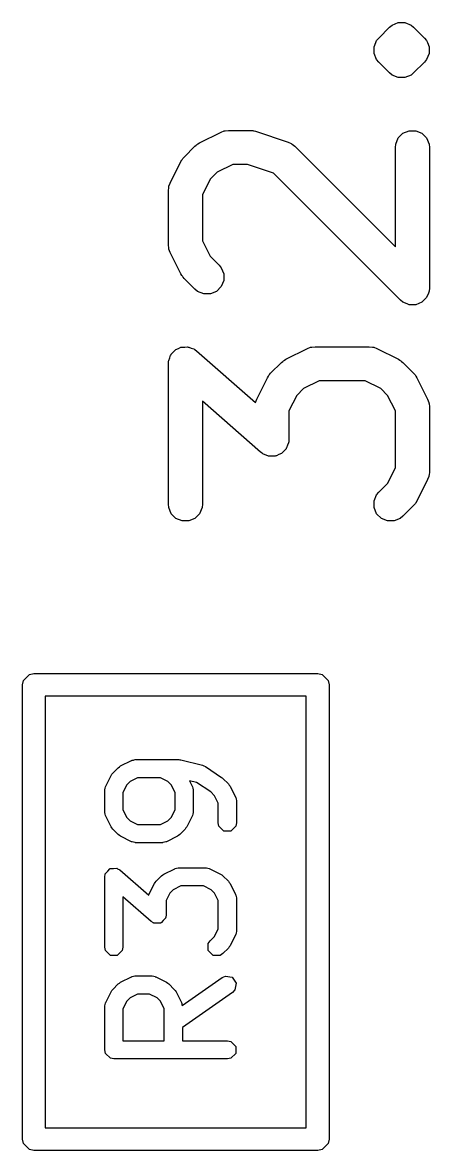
# Model space of a CAD drawing. Extents: x 1.56 to 6.49, y -4.6 to -1.37.
# Drawn here: x 4.6038 to 4.6744, y -2.8406 to -2.645 of the extents above; entities that cross this region are included whole.
import ezdxf

# ---------------------------------------------------------------- set-up
doc = ezdxf.new("R2010")
doc.units = 0
doc.header["$MEASUREMENT"] = 0
doc.layers.add('BLACK', color=7, linetype='CONTINUOUS')

msp = doc.modelspace()

# ---------------------------------------------------------------- linework, layer by layer
at = {"layer": 'BLACK', "linetype": 'CONTINUOUS'}
for p, q in [((4.66749, -2.64583), (4.66793, -2.64546)), ((4.66793, -2.64546), (4.669, -2.64502)), ((4.669, -2.64502), (4.67015, -2.64502)), ((4.67015, -2.64502), (4.67122, -2.64546)), ((4.67122, -2.64546), (4.67122, -2.64546)), ((4.67122, -2.64546), (4.67166, -2.64583)), ((4.66561, -2.64771), (4.66749, -2.64583)), ((4.67166, -2.64583), (4.67354, -2.64771)), ((4.6648, -2.64922), (4.6651, -2.6485)), ((4.6648, -2.65037), (4.6648, -2.64922)), ((4.6651, -2.6485), (4.66524, -2.64815)), ((4.66524, -2.64815), (4.66561, -2.64771)), ((4.66524, -2.64815), (4.66524, -2.64815)), ((4.67354, -2.64771), (4.6739, -2.64815)), ((4.6739, -2.64815), (4.67405, -2.6485)), ((4.67405, -2.6485), (4.67435, -2.64922)), ((4.67435, -2.64922), (4.67435, -2.65037)), ((4.66524, -2.65143), (4.6648, -2.65037)), ((4.67435, -2.65037), (4.6739, -2.65143)), ((4.66561, -2.65188), (4.66524, -2.65143)), ((4.66524, -2.65143), (4.66524, -2.65143)), ((4.66749, -2.65376), (4.66561, -2.65188)), ((4.67354, -2.65188), (4.67166, -2.65376)), ((4.6739, -2.65143), (4.67354, -2.65188)), ((4.66793, -2.65412), (4.66749, -2.65376)), ((4.669, -2.65456), (4.66793, -2.65412)), ((4.67015, -2.65456), (4.669, -2.65456)), ((4.67122, -2.65412), (4.67015, -2.65456)), ((4.67166, -2.65376), (4.67122, -2.65412)), ((4.63451, -2.6659), (4.63826, -2.66403)), ((4.63826, -2.66403), (4.6388, -2.66382)), ((4.6388, -2.66382), (4.6389, -2.66381)), ((4.6389, -2.66381), (4.639, -2.66377)), ((4.639, -2.66377), (4.63958, -2.66371)), ((4.63958, -2.66371), (4.64333, -2.66371)), ((4.64333, -2.66371), (4.64362, -2.66374)), ((4.64362, -2.66374), (4.6437, -2.66374)), ((4.6437, -2.66374), (4.6438, -2.66376)), ((4.6438, -2.66376), (4.6439, -2.66377)), ((4.6439, -2.66377), (4.64398, -2.6638)), ((4.64398, -2.6638), (4.64426, -2.66387)), ((4.64426, -2.66387), (4.64989, -2.66574)), ((4.66855, -2.66609), (4.66899, -2.66503)), ((4.66899, -2.66503), (4.66981, -2.66421)), ((4.66981, -2.66421), (4.67087, -2.66377)), ((4.67087, -2.66377), (4.67203, -2.66377)), ((4.67203, -2.66377), (4.67309, -2.66421)), ((4.67309, -2.66421), (4.6739, -2.66503)), ((4.6739, -2.66503), (4.67435, -2.66609)), ((4.63187, -2.66833), (4.63374, -2.66645)), ((4.63374, -2.66645), (4.63397, -2.66627)), ((4.63397, -2.66627), (4.63402, -2.66621)), ((4.63402, -2.66621), (4.63411, -2.66615)), ((4.63411, -2.66615), (4.63419, -2.66609)), ((4.63419, -2.66609), (4.63426, -2.66606)), ((4.63426, -2.66606), (4.63451, -2.6659)), ((4.64989, -2.66574), (4.65041, -2.66598)), ((4.65041, -2.66598), (4.65049, -2.66605)), ((4.65049, -2.66605), (4.65059, -2.66609)), ((4.65059, -2.66609), (4.65104, -2.66645)), ((4.65104, -2.66645), (4.6685, -2.68391)), ((4.6685, -2.66667), (4.66855, -2.66609)), ((4.6685, -2.68391), (4.6685, -2.66667)), ((4.67435, -2.66609), (4.6744, -2.66667)), ((4.6744, -2.66667), (4.6744, -2.69104)), ((4.63131, -2.6691), (4.63147, -2.66885)), ((4.63147, -2.66885), (4.6315, -2.66878)), ((4.6315, -2.66878), (4.63157, -2.66869)), ((4.63157, -2.66869), (4.63162, -2.66861)), ((4.63162, -2.66861), (4.63168, -2.66855)), ((4.63168, -2.66855), (4.63187, -2.66833)), ((4.62944, -2.67285), (4.63131, -2.6691)), ((4.64028, -2.66962), (4.63758, -2.67097)), ((4.64285, -2.66962), (4.64028, -2.66962)), ((4.64736, -2.67112), (4.64285, -2.66962)), ((4.62923, -2.67339), (4.62944, -2.67285)), ((4.63638, -2.67217), (4.63503, -2.67486)), ((4.63758, -2.67097), (4.63638, -2.67217)), ((4.66936, -2.69313), (4.64736, -2.67112)), ((4.62913, -2.67417), (4.62918, -2.67359)), ((4.62913, -2.68354), (4.62913, -2.67417)), ((4.62918, -2.67359), (4.62922, -2.67349)), ((4.62922, -2.67349), (4.62923, -2.67339)), ((4.63503, -2.67486), (4.63503, -2.68284)), ((4.62918, -2.68412), (4.62913, -2.68354)), ((4.62922, -2.68421), (4.62918, -2.68412)), ((4.62923, -2.68432), (4.62922, -2.68421)), ((4.62944, -2.68486), (4.62923, -2.68432)), ((4.63503, -2.68284), (4.63638, -2.68554)), ((4.63131, -2.68861), (4.62944, -2.68486)), ((4.63638, -2.68554), (4.63792, -2.68708)), ((4.63792, -2.68708), (4.63828, -2.68752)), ((4.63828, -2.68752), (4.63873, -2.68859)), ((4.63147, -2.68886), (4.63131, -2.68861)), ((4.6315, -2.68893), (4.63147, -2.68886)), ((4.63157, -2.68901), (4.6315, -2.68893)), ((4.63162, -2.6891), (4.63157, -2.68901)), ((4.63168, -2.68915), (4.63162, -2.6891)), ((4.63187, -2.68938), (4.63168, -2.68915)), ((4.63374, -2.69125), (4.63187, -2.68938)), ((4.63873, -2.68974), (4.63828, -2.6908)), ((4.63873, -2.68859), (4.63873, -2.68974)), ((4.63419, -2.69162), (4.63374, -2.69125)), ((4.63525, -2.69206), (4.63419, -2.69162)), ((4.63641, -2.69206), (4.63525, -2.69206)), ((4.63747, -2.69162), (4.63641, -2.69206)), ((4.63828, -2.6908), (4.63747, -2.69162)), ((4.67422, -2.69193), (4.6739, -2.69268)), ((4.67435, -2.69161), (4.67422, -2.69193)), ((4.6744, -2.69104), (4.67435, -2.69161)), ((4.66981, -2.69349), (4.66936, -2.69313)), ((4.67056, -2.69381), (4.66981, -2.69349)), ((4.67087, -2.69393), (4.67056, -2.69381)), ((4.67203, -2.69393), (4.67087, -2.69393)), ((4.67087, -2.69393), (4.67087, -2.69393)), ((4.67309, -2.69349), (4.67203, -2.69393)), ((4.6739, -2.69268), (4.67309, -2.69349)), ((4.62962, -2.70252), (4.62996, -2.70218)), ((4.62996, -2.70218), (4.63028, -2.70182)), ((4.63028, -2.70182), (4.63037, -2.70178)), ((4.63037, -2.70178), (4.63044, -2.70171)), ((4.63044, -2.70171), (4.63088, -2.70152)), ((4.63088, -2.70152), (4.63131, -2.70131)), ((4.63131, -2.70131), (4.63141, -2.7013)), ((4.63141, -2.7013), (4.6315, -2.70127)), ((4.6315, -2.70127), (4.63198, -2.70127)), ((4.63198, -2.70127), (4.63246, -2.70123)), ((4.63246, -2.70123), (4.63256, -2.70127)), ((4.63256, -2.70127), (4.63266, -2.70127)), ((4.63266, -2.70127), (4.6331, -2.70145)), ((4.6331, -2.70145), (4.63355, -2.7016)), ((4.63355, -2.7016), (4.63367, -2.70169)), ((4.63367, -2.70169), (4.63372, -2.70171)), ((4.63372, -2.70171), (4.63377, -2.70176)), ((4.63377, -2.70176), (4.63402, -2.70194)), ((4.63402, -2.70194), (4.64423, -2.71087)), ((4.64951, -2.7034), (4.65326, -2.70152)), ((4.65326, -2.70152), (4.6538, -2.70131)), ((4.6538, -2.70131), (4.6539, -2.70131)), ((4.6539, -2.70131), (4.654, -2.70127)), ((4.654, -2.70127), (4.65458, -2.70121)), ((4.65458, -2.70121), (4.66395, -2.70121)), ((4.66395, -2.70121), (4.66453, -2.70127)), ((4.66453, -2.70127), (4.66462, -2.70131)), ((4.66462, -2.70131), (4.66473, -2.70131)), ((4.66473, -2.70131), (4.66527, -2.70152)), ((4.66527, -2.70152), (4.66902, -2.7034)), ((4.62913, -2.70416), (4.62916, -2.70386)), ((4.62915, -2.70378), (4.62917, -2.70373)), ((4.62916, -2.70386), (4.62915, -2.70378)), ((4.62917, -2.70373), (4.62918, -2.70359)), ((4.62918, -2.70359), (4.62937, -2.70314)), ((4.62937, -2.70314), (4.62952, -2.70269)), ((4.62952, -2.70269), (4.62959, -2.70261)), ((4.62959, -2.70261), (4.62962, -2.70252)), ((4.64686, -2.70582), (4.64874, -2.70395)), ((4.64874, -2.70395), (4.64897, -2.70376)), ((4.64897, -2.70376), (4.64902, -2.7037)), ((4.64902, -2.7037), (4.64911, -2.70365)), ((4.64911, -2.70365), (4.64919, -2.70358)), ((4.64919, -2.70358), (4.64926, -2.70355)), ((4.64926, -2.70355), (4.64951, -2.7034)), ((4.66902, -2.7034), (4.66927, -2.70355)), ((4.66927, -2.70355), (4.66934, -2.70358)), ((4.66934, -2.70358), (4.66942, -2.70365)), ((4.66942, -2.70365), (4.66951, -2.7037)), ((4.66951, -2.7037), (4.66956, -2.70376)), ((4.66956, -2.70376), (4.66979, -2.70395)), ((4.66979, -2.70395), (4.67166, -2.70582)), ((4.62913, -2.72853), (4.62913, -2.70416)), ((4.64656, -2.70619), (4.64662, -2.7061)), ((4.64662, -2.7061), (4.64668, -2.70605)), ((4.64668, -2.70605), (4.64686, -2.70582)), ((4.67166, -2.70582), (4.67185, -2.70605)), ((4.67185, -2.70605), (4.67191, -2.7061)), ((4.67191, -2.7061), (4.67196, -2.70619)), ((4.64444, -2.71034), (4.64631, -2.70659)), ((4.64631, -2.70659), (4.64647, -2.70634)), ((4.64647, -2.70634), (4.6465, -2.70627)), ((4.6465, -2.70627), (4.64656, -2.70619)), ((4.65527, -2.70711), (4.65258, -2.70846)), ((4.66325, -2.70711), (4.65527, -2.70711)), ((4.66595, -2.70846), (4.66325, -2.70711)), ((4.67196, -2.70619), (4.67203, -2.70627)), ((4.67203, -2.70627), (4.67206, -2.70634)), ((4.67206, -2.70634), (4.67222, -2.70659)), ((4.67222, -2.70659), (4.67409, -2.71034)), ((4.65138, -2.70966), (4.65003, -2.71236)), ((4.65258, -2.70846), (4.65138, -2.70966)), ((4.66715, -2.70966), (4.66595, -2.70846)), ((4.6685, -2.71236), (4.66715, -2.70966)), ((4.64513, -2.71951), (4.63503, -2.71067)), ((4.63503, -2.71067), (4.63503, -2.72853)), ((4.64423, -2.71087), (4.64444, -2.71034)), ((4.67409, -2.71034), (4.6743, -2.71088)), ((4.6743, -2.71088), (4.6743, -2.71099)), ((4.6743, -2.71099), (4.67435, -2.71108)), ((4.67435, -2.71108), (4.6744, -2.71166)), ((4.6744, -2.71166), (4.6744, -2.72291)), ((4.65003, -2.71236), (4.65003, -2.71729)), ((4.6685, -2.72221), (4.6685, -2.71236)), ((4.64999, -2.71772), (4.64997, -2.71786)), ((4.65001, -2.71767), (4.64999, -2.71772)), ((4.65003, -2.71729), (4.65, -2.71759)), ((4.65, -2.71759), (4.65001, -2.71767)), ((4.64538, -2.71969), (4.64513, -2.71951)), ((4.64544, -2.71974), (4.64538, -2.71969)), ((4.64549, -2.71976), (4.64544, -2.71974)), ((4.6456, -2.71984), (4.64549, -2.71976)), ((4.64872, -2.71974), (4.64828, -2.71992)), ((4.64879, -2.71967), (4.64872, -2.71974)), ((4.64888, -2.71963), (4.64879, -2.71967)), ((4.64919, -2.71926), (4.64888, -2.71963)), ((4.64953, -2.71893), (4.64919, -2.71926)), ((4.64957, -2.71883), (4.64953, -2.71893)), ((4.64964, -2.71876), (4.64957, -2.71883)), ((4.64979, -2.7183), (4.64964, -2.71876)), ((4.64997, -2.71786), (4.64979, -2.7183)), ((4.64606, -2.72), (4.6456, -2.71984)), ((4.6465, -2.72018), (4.64606, -2.72)), ((4.6466, -2.72018), (4.6465, -2.72018)), ((4.6467, -2.72021), (4.6466, -2.72018)), ((4.64717, -2.72018), (4.6467, -2.72021)), ((4.64765, -2.72018), (4.64717, -2.72018)), ((4.64775, -2.72014), (4.64765, -2.72018)), ((4.64785, -2.72014), (4.64775, -2.72014)), ((4.64828, -2.71992), (4.64785, -2.72014)), ((4.66715, -2.72491), (4.6685, -2.72221)), ((4.6743, -2.72369), (4.67409, -2.72423)), ((4.67435, -2.72349), (4.6743, -2.72358)), ((4.6743, -2.72358), (4.6743, -2.72369)), ((4.6744, -2.72291), (4.67435, -2.72349)), ((4.66561, -2.72645), (4.66715, -2.72491)), ((4.67409, -2.72423), (4.67222, -2.72798)), ((4.6648, -2.72796), (4.66524, -2.72689)), ((4.66524, -2.72689), (4.66561, -2.72645)), ((4.62918, -2.72911), (4.62913, -2.72853)), ((4.62962, -2.73017), (4.62918, -2.72911)), ((4.63498, -2.72911), (4.63453, -2.73017)), ((4.63503, -2.72853), (4.63498, -2.72911)), ((4.6648, -2.72911), (4.6648, -2.72796)), ((4.66524, -2.73017), (4.6648, -2.72911)), ((4.67166, -2.72875), (4.66979, -2.73062)), ((4.67185, -2.72852), (4.67166, -2.72875)), ((4.67191, -2.72847), (4.67185, -2.72852)), ((4.67196, -2.72838), (4.67191, -2.72847)), ((4.67203, -2.7283), (4.67196, -2.72838)), ((4.67206, -2.72823), (4.67203, -2.7283)), ((4.67222, -2.72798), (4.67206, -2.72823)), ((4.63044, -2.73099), (4.62962, -2.73017)), ((4.6315, -2.73143), (4.63044, -2.73099)), ((4.63266, -2.73143), (4.6315, -2.73143)), ((4.63372, -2.73099), (4.63266, -2.73143)), ((4.63453, -2.73017), (4.63372, -2.73099)), ((4.66606, -2.73099), (4.66524, -2.73017)), ((4.66712, -2.73143), (4.66606, -2.73099)), ((4.66828, -2.73143), (4.66712, -2.73143)), ((4.66934, -2.73099), (4.66828, -2.73143)), ((4.66979, -2.73062), (4.66934, -2.73099)), ((4.60399, -2.75909), (4.60505, -2.75802)), ((4.60505, -2.75802), (4.60581, -2.75787)), ((4.60581, -2.75787), (4.65502, -2.75787)), ((4.65502, -2.75787), (4.65577, -2.75802)), ((4.65577, -2.75802), (4.65684, -2.75909)), ((4.60384, -2.75984), (4.60399, -2.75909)), ((4.60384, -2.83858), (4.60384, -2.75984)), ((4.65684, -2.75909), (4.65699, -2.75984)), ((4.65699, -2.75984), (4.65699, -2.83858)), ((4.60778, -2.76181), (4.60778, -2.83661)), ((4.65305, -2.76181), (4.60778, -2.76181)), ((4.65305, -2.83661), (4.65305, -2.76181)), ((4.6195, -2.77513), (4.62043, -2.7742)), ((4.62043, -2.7742), (4.62064, -2.77406)), ((4.62064, -2.77406), (4.62084, -2.7739)), ((4.62084, -2.7739), (4.62272, -2.77296)), ((4.62272, -2.77296), (4.62279, -2.77294)), ((4.62279, -2.77294), (4.62282, -2.77292)), ((4.62282, -2.77292), (4.62307, -2.77287)), ((4.62307, -2.77287), (4.62331, -2.7728)), ((4.62331, -2.7728), (4.62334, -2.77281)), ((4.62334, -2.77281), (4.62342, -2.7728)), ((4.62342, -2.7728), (4.63092, -2.7728)), ((4.63092, -2.7728), (4.63111, -2.77283)), ((4.63111, -2.77283), (4.6313, -2.77284)), ((4.6313, -2.77284), (4.63505, -2.77378)), ((4.63505, -2.77378), (4.63529, -2.7739)), ((4.63529, -2.7739), (4.63554, -2.774)), ((4.63554, -2.774), (4.63836, -2.77587)), ((4.61826, -2.77742), (4.6192, -2.77554)), ((4.6192, -2.77554), (4.61935, -2.77534)), ((4.61935, -2.77534), (4.6195, -2.77513)), ((4.62379, -2.77595), (4.62248, -2.7766)), ((4.62774, -2.77595), (4.62379, -2.77595)), ((4.62905, -2.7766), (4.62774, -2.77595)), ((4.63402, -2.77677), (4.63279, -2.77646)), ((4.63279, -2.77646), (4.63327, -2.77742)), ((4.63836, -2.77587), (4.63847, -2.77598)), ((4.63847, -2.77598), (4.6386, -2.77607)), ((4.6386, -2.77607), (4.63953, -2.77701)), ((4.6181, -2.77801), (4.61817, -2.77777)), ((4.61811, -2.77804), (4.6181, -2.77801)), ((4.6181, -2.77812), (4.61811, -2.77804)), ((4.6181, -2.78187), (4.6181, -2.77812)), ((4.61817, -2.77777), (4.61822, -2.77752)), ((4.61822, -2.77752), (4.61824, -2.77749)), ((4.61824, -2.77749), (4.61826, -2.77742)), ((4.6219, -2.77718), (4.62125, -2.77849)), ((4.62248, -2.7766), (4.6219, -2.77718)), ((4.62963, -2.77718), (4.62905, -2.7766)), ((4.63028, -2.77849), (4.62963, -2.77718)), ((4.63327, -2.77742), (4.63329, -2.77749)), ((4.63329, -2.77749), (4.63331, -2.77752)), ((4.63331, -2.77752), (4.63336, -2.77777)), ((4.63336, -2.77777), (4.63343, -2.77801)), ((4.63343, -2.77801), (4.63342, -2.77804)), ((4.63342, -2.77804), (4.63343, -2.77812)), ((4.63343, -2.77812), (4.63343, -2.78187)), ((4.63648, -2.77841), (4.63402, -2.77677)), ((4.63712, -2.77905), (4.63648, -2.77841)), ((4.63953, -2.77701), (4.63967, -2.77722)), ((4.63967, -2.77722), (4.63983, -2.77742)), ((4.63983, -2.77742), (4.64076, -2.77929)), ((4.62125, -2.77849), (4.62125, -2.7815)), ((4.63028, -2.7815), (4.63028, -2.77849)), ((4.63778, -2.78037), (4.63712, -2.77905)), ((4.63778, -2.78375), (4.63778, -2.78037)), ((4.64076, -2.77929), (4.64079, -2.77937)), ((4.64079, -2.77937), (4.64081, -2.77939)), ((4.64081, -2.77939), (4.64086, -2.77964)), ((4.64086, -2.77964), (4.64093, -2.77988)), ((4.64093, -2.77988), (4.64092, -2.77992)), ((4.64092, -2.77992), (4.64093, -2.78)), ((4.64093, -2.78), (4.64093, -2.78375)), ((4.61811, -2.78195), (4.6181, -2.78187)), ((4.6181, -2.78198), (4.61811, -2.78195)), ((4.61817, -2.78223), (4.6181, -2.78198)), ((4.61822, -2.78247), (4.61817, -2.78223)), ((4.62125, -2.7815), (4.6219, -2.78281)), ((4.62963, -2.78281), (4.63028, -2.7815)), ((4.63336, -2.78223), (4.63331, -2.78247)), ((4.63343, -2.78198), (4.63336, -2.78223)), ((4.63343, -2.78187), (4.63342, -2.78195)), ((4.63342, -2.78195), (4.63343, -2.78198)), ((4.61824, -2.7825), (4.61822, -2.78247)), ((4.61826, -2.78258), (4.61824, -2.7825)), ((4.6192, -2.78445), (4.61826, -2.78258)), ((4.6219, -2.78281), (4.62248, -2.78339)), ((4.62248, -2.78339), (4.62379, -2.78405)), ((4.62379, -2.78405), (4.62774, -2.78405)), ((4.62774, -2.78405), (4.62905, -2.78339)), ((4.62905, -2.78339), (4.62963, -2.78281)), ((4.63327, -2.78258), (4.63233, -2.78445)), ((4.63329, -2.7825), (4.63327, -2.78258)), ((4.63331, -2.78247), (4.63329, -2.7825)), ((4.6379, -2.78435), (4.63778, -2.78375)), ((4.64093, -2.78375), (4.64081, -2.78435)), ((4.61935, -2.78465), (4.6192, -2.78445)), ((4.6195, -2.78486), (4.61935, -2.78465)), ((4.62043, -2.7858), (4.6195, -2.78486)), ((4.62064, -2.78594), (4.62043, -2.7858)), ((4.62084, -2.78609), (4.62064, -2.78594)), ((4.62272, -2.78703), (4.62084, -2.78609)), ((4.63069, -2.78609), (4.62881, -2.78703)), ((4.63089, -2.78594), (4.63069, -2.78609)), ((4.6311, -2.7858), (4.63089, -2.78594)), ((4.63203, -2.78486), (4.6311, -2.7858)), ((4.63217, -2.78465), (4.63203, -2.78486)), ((4.63233, -2.78445), (4.63217, -2.78465)), ((4.63875, -2.7852), (4.6379, -2.78435)), ((4.63996, -2.7852), (4.63875, -2.7852)), ((4.64081, -2.78435), (4.63996, -2.7852)), ((4.62279, -2.78705), (4.62272, -2.78703)), ((4.62282, -2.78708), (4.62279, -2.78705)), ((4.62307, -2.78712), (4.62282, -2.78708)), ((4.62331, -2.78719), (4.62307, -2.78712)), ((4.62334, -2.78718), (4.62331, -2.78719)), ((4.62342, -2.7872), (4.62334, -2.78718)), ((4.62811, -2.7872), (4.62342, -2.7872)), ((4.62819, -2.78718), (4.62811, -2.7872)), ((4.62822, -2.78719), (4.62819, -2.78718)), ((4.62846, -2.78712), (4.62822, -2.78719)), ((4.62871, -2.78708), (4.62846, -2.78712)), ((4.62874, -2.78705), (4.62871, -2.78708)), ((4.62881, -2.78703), (4.62874, -2.78705)), ((4.61822, -2.79252), (4.61861, -2.79213)), ((4.61861, -2.79213), (4.61897, -2.79171)), ((4.61897, -2.79171), (4.61903, -2.7917)), ((4.61903, -2.7917), (4.61907, -2.79166)), ((4.61907, -2.79166), (4.61962, -2.79166)), ((4.61962, -2.79166), (4.62018, -2.79163)), ((4.62018, -2.79163), (4.62024, -2.79166)), ((4.62024, -2.79166), (4.62027, -2.79166)), ((4.62027, -2.79166), (4.62032, -2.79171)), ((4.62032, -2.79171), (4.62071, -2.79193)), ((4.62071, -2.79193), (4.62571, -2.79631)), ((4.62834, -2.79265), (4.63022, -2.79171)), ((4.63022, -2.79171), (4.63029, -2.79169)), ((4.63029, -2.79169), (4.63032, -2.79166)), ((4.63032, -2.79166), (4.63056, -2.79162)), ((4.63056, -2.79162), (4.63081, -2.79155)), ((4.63081, -2.79155), (4.63084, -2.79156)), ((4.63084, -2.79156), (4.63092, -2.79154)), ((4.63092, -2.79154), (4.63561, -2.79154)), ((4.63561, -2.79154), (4.63568, -2.79156)), ((4.63568, -2.79156), (4.63572, -2.79155)), ((4.63572, -2.79155), (4.63596, -2.79162)), ((4.63596, -2.79162), (4.63621, -2.79166)), ((4.63621, -2.79166), (4.63623, -2.79169)), ((4.63623, -2.79169), (4.63631, -2.79171)), ((4.63631, -2.79171), (4.63819, -2.79265)), ((4.6181, -2.79312), (4.61818, -2.79268)), ((4.6181, -2.80531), (4.6181, -2.79312)), ((4.61818, -2.79262), (4.6182, -2.79259)), ((4.61818, -2.79268), (4.61818, -2.79262)), ((4.6182, -2.79259), (4.61822, -2.79252)), ((4.6267, -2.79429), (4.62685, -2.79409)), ((4.62685, -2.79409), (4.62699, -2.79388)), ((4.62699, -2.79388), (4.62793, -2.79294)), ((4.62793, -2.79294), (4.62814, -2.7928)), ((4.62814, -2.7928), (4.62834, -2.79265)), ((4.63819, -2.79265), (4.63839, -2.7928)), ((4.63839, -2.7928), (4.6386, -2.79294)), ((4.6386, -2.79294), (4.63953, -2.79388)), ((4.63953, -2.79388), (4.63967, -2.79409)), ((4.63967, -2.79409), (4.63983, -2.79429)), ((4.62576, -2.79616), (4.6267, -2.79429)), ((4.6294, -2.79593), (4.62875, -2.79724)), ((4.62998, -2.79535), (4.6294, -2.79593)), ((4.63129, -2.79469), (4.62998, -2.79535)), ((4.63523, -2.79469), (4.63129, -2.79469)), ((4.63655, -2.79535), (4.63523, -2.79469)), ((4.63712, -2.79593), (4.63655, -2.79535)), ((4.63778, -2.79724), (4.63712, -2.79593)), ((4.63983, -2.79429), (4.64076, -2.79616)), ((4.62613, -2.80087), (4.62125, -2.79659)), ((4.62125, -2.79659), (4.62125, -2.80531)), ((4.62571, -2.79631), (4.62572, -2.79627)), ((4.62572, -2.79627), (4.62574, -2.79624)), ((4.62574, -2.79624), (4.62576, -2.79616)), ((4.62875, -2.79724), (4.62875, -2.79968)), ((4.63778, -2.80212), (4.63778, -2.79724)), ((4.64076, -2.79616), (4.64079, -2.79624)), ((4.64079, -2.79624), (4.64081, -2.79627)), ((4.64081, -2.79627), (4.64086, -2.79651)), ((4.64086, -2.79651), (4.64093, -2.79676)), ((4.64093, -2.79676), (4.64092, -2.79679)), ((4.64092, -2.79679), (4.64093, -2.79687)), ((4.64093, -2.79687), (4.64093, -2.80249)), ((4.62875, -2.79968), (4.62866, -2.80012)), ((4.62652, -2.80109), (4.62613, -2.80087)), ((4.62657, -2.80114), (4.62652, -2.80109)), ((4.6266, -2.80114), (4.62657, -2.80114)), ((4.62667, -2.80117), (4.6266, -2.80114)), ((4.62722, -2.80114), (4.62667, -2.80117)), ((4.62777, -2.80114), (4.62722, -2.80114)), ((4.62781, -2.8011), (4.62777, -2.80114)), ((4.62787, -2.80109), (4.62781, -2.8011)), ((4.62823, -2.80068), (4.62787, -2.80109)), ((4.62863, -2.80028), (4.62823, -2.80068)), ((4.62864, -2.80021), (4.62863, -2.80028)), ((4.62866, -2.80019), (4.62864, -2.80021)), ((4.62866, -2.80012), (4.62866, -2.80019)), ((4.63637, -2.80419), (4.63712, -2.80344)), ((4.63712, -2.80344), (4.63778, -2.80212)), ((4.64076, -2.8032), (4.63983, -2.80507)), ((4.64079, -2.80312), (4.64076, -2.8032)), ((4.64081, -2.8031), (4.64079, -2.80312)), ((4.64086, -2.80285), (4.64081, -2.8031)), ((4.64093, -2.80261), (4.64086, -2.80285)), ((4.64093, -2.80249), (4.64092, -2.80257)), ((4.64092, -2.80257), (4.64093, -2.80261)), ((4.61822, -2.80591), (4.6181, -2.80531)), ((4.62125, -2.80531), (4.62113, -2.80591)), ((4.63603, -2.8047), (4.63637, -2.80419)), ((4.63603, -2.80591), (4.63603, -2.8047)), ((4.63953, -2.80548), (4.6386, -2.80642)), ((4.63967, -2.80527), (4.63953, -2.80548)), ((4.63983, -2.80507), (4.63967, -2.80527)), ((4.61907, -2.80676), (4.61822, -2.80591)), ((4.62027, -2.80676), (4.61907, -2.80676)), ((4.62113, -2.80591), (4.62027, -2.80676)), ((4.63688, -2.80676), (4.63603, -2.80591)), ((4.63808, -2.80676), (4.63688, -2.80676)), ((4.6386, -2.80642), (4.63808, -2.80676)), ((4.6195, -2.81263), (4.62043, -2.81169)), ((4.62043, -2.81169), (4.62064, -2.81155)), ((4.62064, -2.81155), (4.62084, -2.8114)), ((4.62084, -2.8114), (4.62272, -2.81046)), ((4.62272, -2.81046), (4.62279, -2.81044)), ((4.62279, -2.81044), (4.62282, -2.81041)), ((4.62282, -2.81041), (4.62307, -2.81036)), ((4.62307, -2.81036), (4.62331, -2.8103)), ((4.62331, -2.8103), (4.62334, -2.81031)), ((4.62334, -2.81031), (4.62342, -2.81029)), ((4.62342, -2.81029), (4.62623, -2.81029)), ((4.62623, -2.81029), (4.62631, -2.81031)), ((4.62631, -2.81031), (4.62634, -2.8103)), ((4.62634, -2.8103), (4.62659, -2.81036)), ((4.62659, -2.81036), (4.62684, -2.81041)), ((4.62684, -2.81041), (4.62686, -2.81044)), ((4.62686, -2.81044), (4.62694, -2.81046)), ((4.62694, -2.81046), (4.62881, -2.8114)), ((4.62881, -2.8114), (4.62901, -2.81155)), ((4.62901, -2.81155), (4.62922, -2.81169)), ((4.62922, -2.81169), (4.63016, -2.81263)), ((4.63153, -2.81542), (4.63845, -2.81058)), ((4.63845, -2.81058), (4.63902, -2.81033)), ((4.63902, -2.81033), (4.6402, -2.81054)), ((4.6402, -2.81054), (4.64089, -2.81153)), ((4.64089, -2.81153), (4.64068, -2.81271)), ((4.61826, -2.81491), (4.6192, -2.81304)), ((4.6192, -2.81304), (4.61935, -2.81284)), ((4.61935, -2.81284), (4.6195, -2.81263)), ((4.62379, -2.81344), (4.62248, -2.8141)), ((4.62586, -2.81344), (4.62379, -2.81344)), ((4.62717, -2.8141), (4.62586, -2.81344)), ((4.63016, -2.81263), (4.6303, -2.81284)), ((4.6303, -2.81284), (4.63045, -2.81304)), ((4.63045, -2.81304), (4.63139, -2.81491)), ((4.64026, -2.81316), (4.63156, -2.81925)), ((4.64068, -2.81271), (4.64026, -2.81316)), ((4.6181, -2.81551), (4.61817, -2.81526)), ((4.61811, -2.81554), (4.6181, -2.81551)), ((4.6181, -2.81562), (4.61811, -2.81554)), ((4.61817, -2.81526), (4.61822, -2.81501)), ((4.61822, -2.81501), (4.61824, -2.81499)), ((4.61824, -2.81499), (4.61826, -2.81491)), ((4.6219, -2.81467), (4.62125, -2.81599)), ((4.62248, -2.8141), (4.6219, -2.81467)), ((4.62775, -2.81467), (4.62717, -2.8141)), ((4.62841, -2.81599), (4.62775, -2.81467)), ((4.63139, -2.81491), (4.63141, -2.81499)), ((4.63141, -2.81499), (4.63144, -2.81501)), ((4.63144, -2.81501), (4.63149, -2.81526)), ((4.63149, -2.81526), (4.63153, -2.81542)), ((4.6181, -2.82312), (4.6181, -2.81562)), ((4.62125, -2.81599), (4.62125, -2.82154)), ((4.62841, -2.82154), (4.62841, -2.81599)), ((4.63156, -2.81925), (4.63156, -2.82154)), ((4.61822, -2.82372), (4.6181, -2.82312)), ((4.62125, -2.82154), (4.62841, -2.82154)), ((4.63156, -2.82154), (4.63936, -2.82154)), ((4.63936, -2.82154), (4.63996, -2.82166)), ((4.63996, -2.82166), (4.64081, -2.82251)), ((4.64081, -2.82251), (4.64081, -2.82372)), ((4.61907, -2.82457), (4.61822, -2.82372)), ((4.61967, -2.82469), (4.61907, -2.82457)), ((4.63936, -2.82469), (4.61967, -2.82469)), ((4.63996, -2.82457), (4.63936, -2.82469)), ((4.64081, -2.82372), (4.63996, -2.82457)), ((4.60778, -2.83661), (4.65305, -2.83661)), ((4.60399, -2.83934), (4.60384, -2.83858)), ((4.65699, -2.83858), (4.65684, -2.83934)), ((4.60505, -2.8404), (4.60399, -2.83934)), ((4.60581, -2.84055), (4.60505, -2.8404)), ((4.65502, -2.84055), (4.60581, -2.84055)), ((4.65577, -2.8404), (4.65502, -2.84055)), ((4.65684, -2.83934), (4.65577, -2.8404))]:
    msp.add_line(p, q, dxfattribs=at)

doc.saveas('drawing.dxf')
